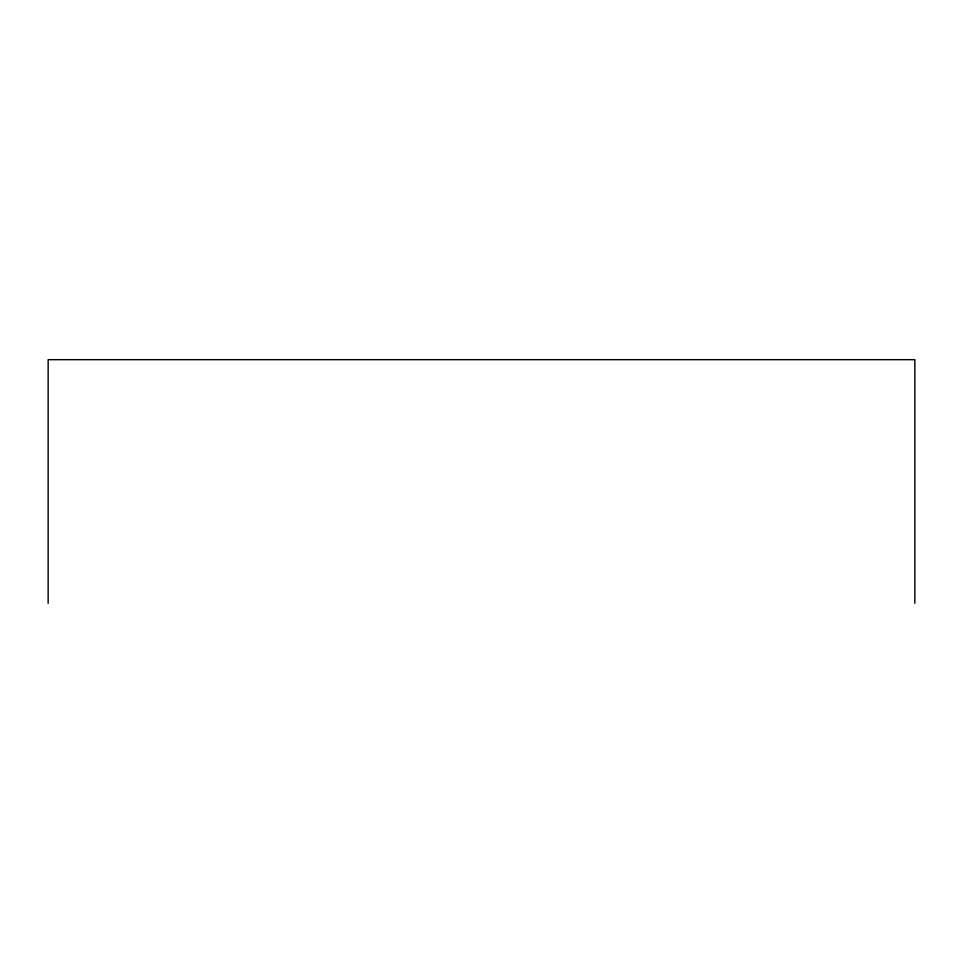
<?xml version="1.0" encoding="UTF-8"?>
<svg xmlns="http://www.w3.org/2000/svg" width="963" height="963" viewBox="0 0 963 963"><rect width="100%" height="100%" fill="white"/><g stroke="black" fill="none" stroke-linecap="round" stroke-linejoin="round"><path stroke-width="1.44" d="M914.85 603.332L914.85 359.668L48.15 359.668L48.15 603.332"/></g></svg>
